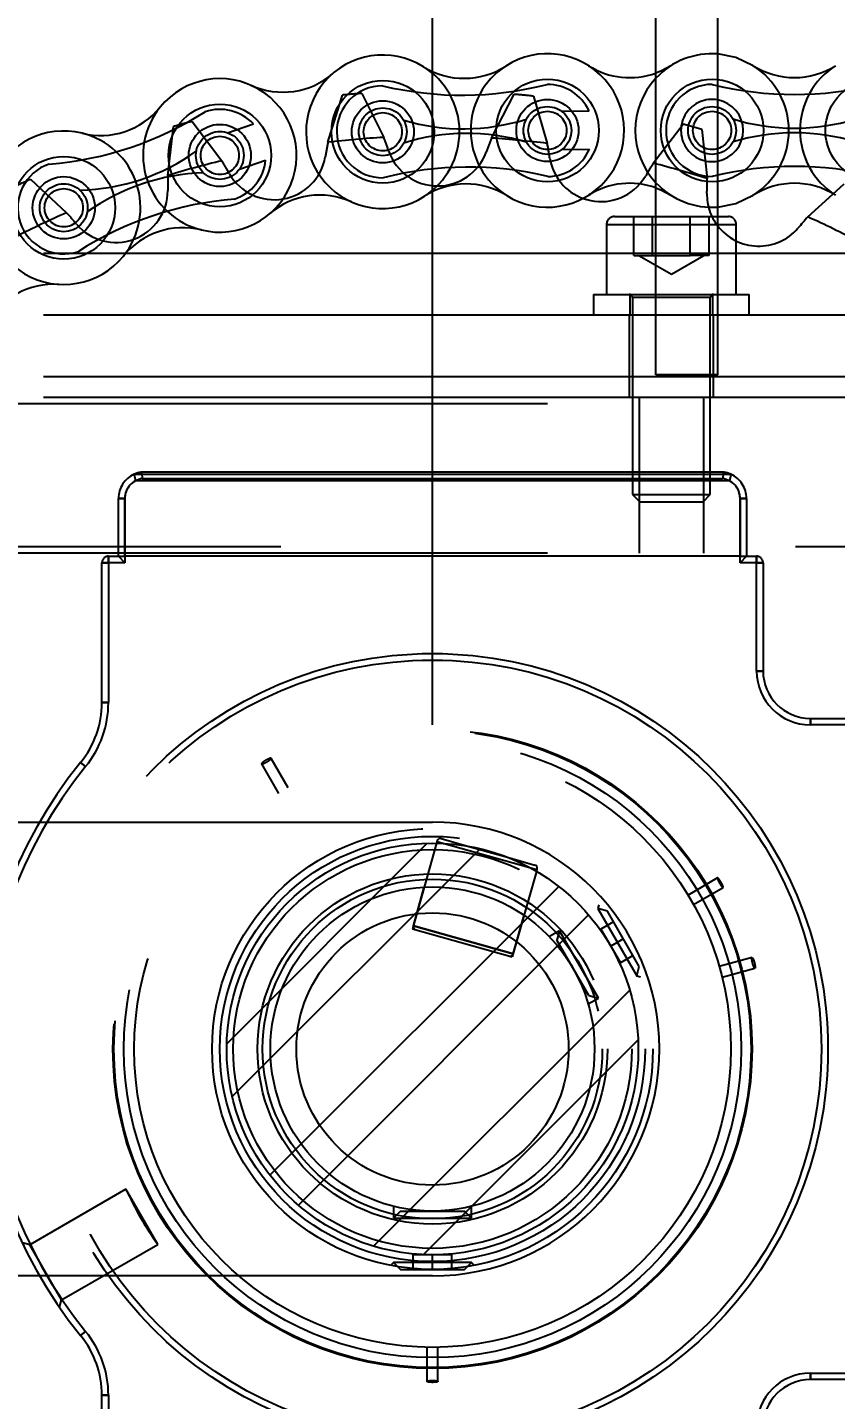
# Model space of a CAD drawing. Header units: metres. Extents: x 0 to 21025, y 0 to 14850.
# Drawn here: x 2052.3 to 2114.7, y 6305.8 to 6411.7 of the extents above; entities that cross this region are included whole.
import ezdxf

# ---------------------------------------------------------------- set-up
doc = ezdxf.new("R2010")
doc.units = ezdxf.units.M
doc.header["$LTSCALE"] = 25
doc.linetypes.add('HIDDEN2', pattern=[4.7625, 3.175, -1.5875])
for name, color, linetype in [('18_COTAS', 7, 'Continuous'), ('SHA', 7, 'Continuous'), ('SL4', 4, 'Continuous'), ('ST1', 7, 'HIDDEN2')]:
    doc.layers.add(name, color=color, linetype=linetype)
doc.styles.add('ROMANS', font='ROMANS.SHX')
doc.dimstyles.new('25___1-25', dxfattribs={"dimscale": 25, "dimtxt": 2.5, "dimasz": 2, "dimexe": 1.5, "dimexo": 1, "dimgap": 0.5, "dimtad": 1, "dimzin": 12, "dimtxsty": 'ROMANS', "dimcen": 0, "dimclrd": 256, "dimclre": 256, "dimclrt": 3, "dimazin": 3, "dimtfac": 1, "dimtmove": 0, "dimatfit": 0, "dimfxl": 1, "dimlwd": -1, "dimlwe": -1, "dimarcsym": 0})

# ---------------------------------------------------------------- blocks, each defined once
blk = doc.blocks.new('*D13')
at = {"layer": '18_COTAS', "transparency": 16777216}
for p, q in [((2083.56, 6357.87), (2083.56, 7037.95)), ((6382.51, 6357.87), (6382.51, 7037.95)), ((2133.56, 7000.45), (6332.51, 7000.45))]:
    blk.add_line(p, q, dxfattribs=at)
for points in [[(2133.56, 7008.78), (2133.56, 6992.11), (2083.56, 7000.45)], [(6332.51, 7008.78), (6332.51, 6992.11), (6382.51, 7000.45)]]:
    blk.add_solid(points, dxfattribs=at)
at = {"layer": 'Defpoints', "color": 0, "transparency": 16777216}
for p in [(6382.51, 7000.45), (2083.56, 6332.87), (6382.51, 6332.87)]:
    blk.add_point(p, dxfattribs=at)
at = {"layer": '18_COTAS', "color": 3, "transparency": 16777216, "insert": (4233.04, 7050.15), "char_height": 62.5, "attachment_point": 5, "style": 'ROMANS'}
blk.add_mtext('4298,95', dxfattribs=at)

msp = doc.modelspace()

# ---------------------------------------------------------------- hatches: boundary and pattern name
at = {"layer": 'SHA'}
h = msp.add_hatch(dxfattribs=at)
h.set_pattern_fill('ANSI32', color=256, style=0)
h.set_pattern_definition([(45, (-2913.5705, 2928.034), (-6.735192, 6.735192), []), (45, (-2909.08, 2928.034), (-6.735192, 6.735192), [])])
edge = h.paths.add_edge_path(flags=0)
edge.add_arc((2083.564, 6332.865), 15.875, 0, 360)

# ---------------------------------------------------------------- linework, layer by layer
at = {"layer": 'SL4'}
for p, q in [((2100.802, 6384.865), (2100.802, 6430.103)), ((2105.564, 6384.865), (2105.564, 6430.103)), ((2112.515, 6397.037), (2114.454, 6398.794)), ((2105.564, 6384.865), (2100.802, 6384.865)), ((2083.923, 6348.869), (2083.886, 6348.737)), ((2083.923, 6348.869), (2083.937, 6348.917)), ((2083.923, 6348.869), (2084.472, 6348.714)), ((2084.245, 6349.09), (2086.371, 6348.49)), ((2089.338, 6347.653), (2091.463, 6347.054)), ((2091.074, 6346.852), (2091.622, 6346.697)), ((2091.622, 6346.697), (2091.585, 6346.565)), ((2091.636, 6346.745), (2091.622, 6346.697))]:
    msp.add_line(p, q, dxfattribs=at)
at = {"layer": 'SL4', "flags": 128}
for points in [[(2108.306, 6408.702), (2106.963, 6409.335), (2105.564, 6409.609)], [(2105.564, 6397.801), (2106.963, 6398.076), (2108.306, 6398.709)]]:
    msp.add_lwpolyline(points, dxfattribs=at)
at = {"layer": 'SL4'}
for centre, radius in [((2079.731, 6403.602), 2.398), ((2092.431, 6403.705), 2.398), ((2067.162, 6401.78), 2.398), ((2055.121, 6397.744), 2.398), ((2083.564, 6332.865), 15.875)]:
    msp.add_circle(centre, radius, dxfattribs=at)
for centre, radius, start, end in [((2079.731, 6403.602), 5.92, 58.03488, 302.9015), ((2085.999, 6413.646), 5.92, 238.03488, 302.9015), ((2092.431, 6403.705), 5.92, 238.03488, 122.9015), ((2098.781, 6413.698), 5.92, 237.56669, 289.96084), ((2111.481, 6413.698), 5.92, 237.56669, 302.43331), ((2067.162, 6401.78), 5.92, 256.09684, 140.96346), ((2072.014, 6412.581), 5.92, 245.8112, 310.67782), ((2105.131, 6403.705), 5.92, 136.99178, 223.00822), ((2057.966, 6409.237), 5.92, 256.09684, 320.96346), ((2105.131, 6403.705), 2.399, 0, 79.5881), ((2055.121, 6397.744), 5.92, 76.09684, 320.96346), ((2105.131, 6403.705), 2.399, 280.4119, 0), ((2086.163, 6393.661), 5.92, 58.03488, 122.9015), ((2096.558, 6402.219), 4, 249.87295, 318.71621), ((2098.781, 6393.712), 5.92, 70.03916, 122.43331), ((2111.481, 6393.712), 5.92, 57.56669, 122.43331), ((2074.88, 6392.801), 5.92, 65.8112, 130.67782), ((2127.912, 6382.875), 20.92, 137.39148, 140.56876), ((2083.564, 6332.865), 70.4, 62.20104, 65.71778), ((2064.317, 6390.287), 5.92, 76.09684, 140.96346), ((2108.733, 6398.784), 4, 217.60161, 319.03223), ((2054.374, 6385.928), 5.92, 86.38247, 151.24909), ((2084.177, 6348.849), 0.25, 74.24512, 164.24512), ((2091.395, 6346.813), 0.25, 344.24512, 74.24512)]:
    msp.add_arc(centre, radius, start, end, dxfattribs=at)
at = {"layer": 'ST1'}
for p, q in [((2078.107, 6406.564), (2079.808, 6403.165)), ((2075.503, 6402.802), (2076.612, 6406.438)), ((2088.12, 6403.118), (2089.861, 6406.497)), ((2091.354, 6406.354), (2092.421, 6402.706)), ((2093.526, 6405.19), (2095.649, 6405.208)), ((2063.145, 6400.239), (2063.587, 6404.014)), ((2065.035, 6404.405), (2067.316, 6401.365)), ((2067.743, 6403.532), (2069.757, 6404.207)), ((2100.591, 6401.175), (2102.907, 6404.189)), ((2104.35, 6403.782), (2104.749, 6400.002)), ((2068.681, 6400.733), (2070.695, 6401.408)), ((2093.55, 6402.238), (2095.673, 6402.256)), ((2099.564, 6399.58), (2099.998, 6400.178)), ((2052.559, 6399.947), (2055.346, 6397.363)), ((2114.454, 6398.794), (2115.331, 6399.589)), ((2097.596, 6397.065), (2106.396, 6397.065)), ((2099.097, 6394.065), (2099.097, 6397.065)), ((2100.547, 6394.065), (2100.547, 6397.065)), ((2103.445, 6394.065), (2103.445, 6397.065)), ((2104.894, 6394.065), (2104.894, 6397.065)), ((2096.996, 6396.465), (2096.996, 6391.065)), ((2097.007, 6396.465), (2106.984, 6396.465)), ((2106.996, 6391.065), (2106.996, 6396.465)), ((2251.996, 6394.228), (1951.996, 6394.228)), ((2099.097, 6394.065), (2099.822, 6394.065)), ((2099.486, 6394.065), (2101.996, 6392.616)), ((2099.822, 6394.065), (2100.547, 6394.065)), ((2100.547, 6394.065), (2101.996, 6394.065)), ((2101.996, 6394.065), (2103.445, 6394.065)), ((2101.996, 6392.616), (2104.506, 6394.065)), ((2104.169, 6394.065), (2103.445, 6394.065)), ((2104.894, 6394.065), (2104.169, 6394.065)), ((2095.996, 6391.065), (2107.996, 6391.065)), ((2095.996, 6391.065), (2095.996, 6389.465)), ((2098.796, 6391.065), (2098.796, 6389.465)), ((2098.996, 6390.815), (2098.996, 6375.62)), ((2104.95, 6390.815), (2099.041, 6390.815)), ((2104.996, 6375.62), (2104.996, 6390.815)), ((2105.196, 6389.465), (2105.196, 6391.065)), ((2107.996, 6389.465), (2107.996, 6391.065)), ((2251.996, 6389.465), (1951.996, 6389.465)), ((2098.746, 6389.465), (2098.746, 6383.115)), ((2105.246, 6383.115), (2105.246, 6389.465)), ((2251.996, 6384.708), (1961.996, 6384.708)), ((2251.996, 6383.115), (1990.096, 6383.115)), ((2211.496, 6382.615), (1992.496, 6382.615)), ((2099.496, 6383.115), (2099.496, 6371.115)), ((2104.496, 6371.115), (2104.496, 6383.115)), ((2060.542, 6377.186), (2060.541, 6377.185)), ((2060.541, 6377.185), (2106.587, 6377.185)), ((2106.009, 6377.349), (2061.098, 6377.349)), ((2061.117, 6377.348), (2061.119, 6377.349)), ((2106.011, 6377.348), (2061.117, 6377.348)), ((2106.009, 6377.349), (2106.011, 6377.348)), ((2106.587, 6377.185), (2106.586, 6377.186)), ((2106.472, 6376.685), (2060.657, 6376.685)), ((2105.944, 6376.849), (2061.184, 6376.849)), ((2061.185, 6376.849), (2105.944, 6376.849)), ((2059.339, 6375.325), (2059.839, 6375.325)), ((2059.339, 6370.865), (2059.339, 6375.325)), ((2059.339, 6375.325), (2059.839, 6375.325)), ((2059.839, 6375.325), (2059.339, 6375.325)), ((2059.839, 6375.325), (2059.339, 6375.325)), ((2059.839, 6375.325), (2059.839, 6370.365)), ((2059.839, 6370.865), (2059.839, 6375.325)), ((2098.996, 6375.62), (2104.996, 6375.62)), ((2098.996, 6375.62), (2099.55, 6375.065)), ((2099.55, 6375.065), (2104.441, 6375.065)), ((2104.441, 6375.065), (2104.996, 6375.62)), ((2107.789, 6375.325), (2107.289, 6375.325)), ((2107.289, 6370.365), (2107.289, 6375.325)), ((2107.789, 6375.325), (2107.289, 6375.325)), ((2107.289, 6375.325), (2107.289, 6370.865)), ((2107.289, 6375.325), (2107.789, 6375.325)), ((2107.289, 6375.325), (2107.789, 6375.325)), ((2107.789, 6375.325), (2107.789, 6370.865)), ((1992.496, 6371.615), (2211.496, 6371.615)), ((2211.496, 6371.115), (1992.496, 6371.115)), ((2058.564, 6370.865), (2058.564, 6370.365)), ((2058.564, 6370.865), (2059.339, 6370.865)), ((2058.564, 6370.365), (2058.564, 6370.865)), ((2059.339, 6370.865), (2059.839, 6370.365)), ((2059.339, 6370.865), (2059.839, 6370.865)), ((2107.289, 6370.865), (2059.839, 6370.865)), ((2107.789, 6370.865), (2107.289, 6370.365)), ((2107.289, 6370.865), (2107.789, 6370.865)), ((2107.789, 6370.865), (2108.564, 6370.865)), ((2108.564, 6370.865), (2108.564, 6370.365)), ((2108.564, 6370.365), (2108.564, 6370.865)), ((2058.064, 6370.365), (2058.564, 6370.365)), ((2058.064, 6359.576), (2058.064, 6370.365)), ((2058.564, 6370.365), (2058.064, 6370.365)), ((2058.564, 6370.365), (2058.564, 6359.576)), ((2059.839, 6370.365), (2058.564, 6370.365)), ((2108.564, 6370.365), (2107.289, 6370.365)), ((2108.564, 6362.015), (2108.564, 6370.365)), ((2109.064, 6370.365), (2108.564, 6370.365)), ((2108.564, 6370.365), (2109.064, 6370.365)), ((2109.064, 6370.365), (2109.064, 6362.015)), ((2109.064, 6362.015), (2108.564, 6362.015)), ((2108.564, 6362.015), (2109.064, 6362.015)), ((2058.064, 6359.576), (2058.564, 6359.576)), ((2058.564, 6359.576), (2058.064, 6359.576)), ((2112.714, 6358.365), (2145.064, 6358.365)), ((2112.714, 6358.365), (2112.714, 6357.865)), ((2112.714, 6357.865), (2112.714, 6358.365)), ((2145.064, 6357.865), (2112.714, 6357.865)), ((2056.425, 6354.966), (2056.812, 6354.65)), ((2056.812, 6354.65), (2056.425, 6354.966)), ((2070.377, 6354.856), (2071.693, 6352.577)), ((2072.429, 6353.002), (2071.113, 6355.281)), ((2033.564, 6350.365), (2083.564, 6350.365)), ((2083.886, 6348.737), (2082.022, 6342.132)), ((2084.472, 6348.714), (2091.074, 6346.852)), ((2086.371, 6348.49), (2089.338, 6347.653)), ((2091.585, 6346.565), (2089.722, 6339.96)), ((2082.09, 6342.373), (2082.93, 6345.349)), ((2105.555, 6346.053), (2103.276, 6344.737)), ((2103.701, 6344.001), (2105.98, 6345.317)), ((2089.79, 6340.201), (2090.629, 6343.177)), ((2096.396, 6343.984), (2096.318, 6343.693)), ((2096.318, 6343.693), (2099.318, 6338.497)), ((2097.057, 6343.495), (2096.318, 6343.693)), ((2099.516, 6339.236), (2097.057, 6343.495)), ((2082.022, 6342.132), (2089.722, 6339.96)), ((2089.79, 6340.201), (2082.09, 6342.373)), ((2082.09, 6342.373), (2089.79, 6340.201)), ((2093.358, 6341.984), (2092.582, 6341.536)), ((2093.358, 6341.984), (2093.16, 6341.245)), ((2096.358, 6336.788), (2093.358, 6341.984)), ((2097.537, 6342.664), (2096.562, 6342.102)), ((2096.562, 6342.102), (2097.312, 6340.803)), ((2095.619, 6336.986), (2093.16, 6341.245)), ((2098.287, 6341.365), (2097.312, 6340.803)), ((2097.312, 6340.803), (2098.062, 6339.504)), ((2099.037, 6340.066), (2098.062, 6339.504)), ((2108.219, 6339.912), (2105.677, 6339.23)), ((2099.318, 6338.497), (2099.516, 6339.236)), ((2105.897, 6338.409), (2108.439, 6339.091)), ((2099.318, 6338.497), (2099.609, 6338.419)), ((2095.573, 6336.335), (2096.358, 6336.788)), ((2095.619, 6336.986), (2096.358, 6336.788)), ((2059.919, 6322.053), (2052.493, 6317.765)), ((2062.378, 6317.794), (2059.919, 6322.053)), ((2080.564, 6320.731), (2080.564, 6319.824)), ((2081.105, 6320.365), (2080.564, 6319.824)), ((2080.564, 6319.824), (2086.564, 6319.824)), ((2081.105, 6320.365), (2086.023, 6320.365)), ((2086.564, 6319.824), (2086.023, 6320.365)), ((2086.564, 6319.824), (2086.564, 6320.721)), ((2052.493, 6317.765), (2051.942, 6317.913)), ((2054.951, 6313.507), (2052.493, 6317.765)), ((2054.951, 6313.507), (2062.378, 6317.794)), ((2083.564, 6316.99), (2082.064, 6316.99)), ((2082.064, 6315.865), (2082.064, 6316.99)), ((2085.064, 6316.99), (2083.564, 6316.99)), ((2083.564, 6315.865), (2083.564, 6316.99)), ((2085.064, 6315.865), (2085.064, 6316.99)), ((2080.564, 6316.407), (2080.339, 6316.182)), ((2086.564, 6316.407), (2080.564, 6316.407)), ((2080.564, 6316.407), (2081.105, 6315.865)), ((2081.105, 6315.865), (2086.023, 6315.865)), ((2086.023, 6315.865), (2086.564, 6316.407)), ((2086.775, 6316.195), (2086.564, 6316.407)), ((2083.564, 6315.365), (2033.564, 6315.365)), ((2054.803, 6312.951), (2054.951, 6313.507)), ((2056.812, 6311.08), (2056.425, 6310.764)), ((2056.425, 6310.764), (2056.812, 6311.08)), ((2083.139, 6309.883), (2083.139, 6307.227)), ((2083.989, 6307.227), (2083.989, 6309.859)), ((2112.714, 6307.865), (2145.064, 6307.865)), ((2112.714, 6307.865), (2112.714, 6307.365)), ((2112.714, 6307.365), (2112.714, 6307.865)), ((2145.064, 6307.365), (2112.714, 6307.365)), ((2058.064, 6295.365), (2058.064, 6306.155)), ((2058.564, 6306.155), (2058.064, 6306.155)), ((2058.064, 6306.155), (2058.564, 6306.155)), ((2058.564, 6306.155), (2058.564, 6295.365))]:
    msp.add_line(p, q, dxfattribs=at)
at = {"layer": 'ST1', "flags": 128}
for points in [[(2101.956, 6408.702), (2101.219, 6408.304), (2100.802, 6408.134)], [(2100.802, 6399.277), (2101.219, 6399.107), (2101.956, 6398.709)]]:
    msp.add_lwpolyline(points, dxfattribs=at)
at = {"layer": 'ST1'}
for centre, radius in [((2092.431, 6403.705), 3.96), ((2105.131, 6403.705), 3.96), ((2117.831, 6403.705), 3.96), ((2079.731, 6403.602), 3.96), ((2067.162, 6401.78), 3.96), ((2092.431, 6403.705), 1.845), ((2092.431, 6403.705), 1.845), ((2105.131, 6403.705), 1.845), ((2079.731, 6403.602), 1.845), ((2079.731, 6403.602), 1.476), ((2092.431, 6403.705), 1.476), ((2105.131, 6403.705), 1.476), ((2067.162, 6401.78), 1.845), ((2067.162, 6401.78), 1.476), ((2055.121, 6397.744), 3.96), ((2055.121, 6397.744), 1.845), ((2055.121, 6397.744), 1.476), ((2083.564, 6332.865), 30.5), ((2083.564, 6332.865), 30.5), ((2083.564, 6332.865), 30), ((2083.564, 6332.865), 24.647), ((2083.564, 6332.865), 24.571), ((2083.564, 6332.865), 23.806), ((2083.564, 6332.865), 23.806), ((2083.564, 6332.865), 23.01), ((2083.564, 6332.865), 17), ((2083.564, 6332.865), 16.4), ((2083.564, 6332.865), 15.375), ((2083.564, 6332.865), 13.5), ((2083.564, 6332.865), 13.1), ((2083.564, 6332.865), 13.1), ((2083.564, 6332.865), 12.5), ((2083.564, 6332.865), 10.5)]:
    msp.add_circle(centre, radius, dxfattribs=at)
for centre, radius, start, end in [((2092.431, 6403.705), 5.92, 122.9015, 238.03487), ((2105.131, 6403.705), 5.92, 85.80102, 136.99178), ((2105.131, 6403.705), 5.92, 302.43324, 57.56676), ((2117.831, 6403.705), 5.92, 122.43328, 237.56672), ((2079.731, 6403.602), 5.92, 302.90148, 58.03489), ((2079.731, 6403.602), 3.552, 90.46819, 270.46819), ((2083.564, 6332.865), 73.9, 94.23506, 95.39805), ((2085.843, 6432.749), 26.322, 256.50834, 284.42804), ((2092.431, 6403.705), 3.552, 25.02155, 90.46819), ((2105.131, 6403.705), 3.552, 90, 270), ((2111.481, 6432.802), 26.322, 256.04015, 283.95985), ((2067.162, 6401.78), 5.92, 140.96347, 256.09683), ((2083.564, 6332.865), 73.9, 83.94934, 85.11233), ((2105.131, 6403.705), 2.399, 79.5881, 280.4119), ((2051.895, 6427.351), 26.322, 274.5703, 302.49), ((2067.162, 6401.78), 3.552, 43.08351, 108.53015), ((2085.947, 6420.005), 16.175, 253.46119, 287.47519), ((2111.481, 6420.058), 16.175, 252.993, 287.007), ((2055.121, 6397.744), 5.92, 320.96345, 76.09684), ((2083.564, 6332.865), 73.9, 104.52077, 105.68376), ((2086.215, 6387.302), 16.175, 73.46119, 107.47519), ((2083.564, 6332.865), 73.9, 73.66363, 74.82662), ((2111.481, 6387.353), 16.175, 72.993, 107.007), ((2095.985, 6398.542), 20.92, 168.24862, 171.4259), ((2083.564, 6332.865), 70.4, 93.05818, 96.57492), ((2060.329, 6395.537), 20.92, 18.2072, 21.38448), ((2107.512, 6395.268), 20.92, 157.96291, 161.14019), ((2083.564, 6332.865), 70.4, 82.77247, 86.28921), ((2071.892, 6398.679), 20.92, 7.92149, 11.09877), ((2055.945, 6415.267), 16.175, 271.52315, 305.53714), ((2083.564, 6332.865), 70.4, 103.3439, 106.86063), ((2049.511, 6390.381), 20.92, 28.49292, 31.6702), ((2071.361, 6402.363), 4, 210.02945, 349.88937), ((2067.162, 6401.78), 3.552, 288.53015, 353.97678), ((2083.966, 6403.425), 4, 199.74373, 339.60365), ((2092.431, 6403.705), 3.552, 270.46819, 335.91482), ((2096.558, 6402.219), 4, 189.45802, 249.87295), ((2055.121, 6397.744), 3.552, 108.53015, 288.53015), ((2066.338, 6384.258), 16.175, 91.52315, 125.53714), ((2084.058, 6399.704), 20.92, 178.53434, 181.71162), ((2086.319, 6374.558), 26.322, 76.50834, 104.42804), ((2118.27, 6389.989), 20.92, 147.67719, 150.85447), ((2083.564, 6332.865), 70.4, 72.48676, 76.00349), ((2111.481, 6374.609), 26.322, 76.04015, 103.95985), ((2083.564, 6332.865), 73.9, 114.80648, 115.96948), ((2105.131, 6403.705), 5.92, 223.00822, 274.19898), ((2083.831, 6399.705), 20.92, 357.63577, 0.81305), ((2059.148, 6399.067), 4, 220.31516, 0.17508), ((2070.389, 6372.174), 26.322, 94.5703, 122.49), ((2108.733, 6398.784), 4, 179.17231, 217.60161), ((2083.564, 6332.865), 70.4, 113.62961, 117.14635), ((2039.789, 6383.376), 20.92, 38.77863, 41.95591), ((2097.596, 6396.465), 0.6, 90, 180), ((2106.396, 6396.465), 0.6, 0, 90), ((2098.746, 6390.815), 0.25, 0, 90), ((2105.246, 6390.815), 0.25, 90, 180), ((2061.379, 6375.325), 2.04, 114.22809, 180), ((2061.379, 6375.325), 2.04, 97.37325, 114.22809), ((2105.749, 6375.325), 2.04, 65.77191, 82.62675), ((2105.749, 6375.325), 2.04, 0, 65.77191), ((2061.379, 6375.325), 1.54, 97.27571, 180), ((2061.379, 6375.325), 1.54, 97.27571, 180), ((2061.379, 6375.325), 1.54, 117.97552, 180), ((2061.379, 6375.325), 1.54, 117.97552, 180), ((2105.749, 6375.325), 1.54, 0, 82.72429), ((2105.749, 6375.325), 1.54, 0, 82.72429), ((2105.749, 6375.325), 1.54, 0, 62.02448), ((2105.749, 6375.325), 1.54, 0, 62.02448), ((2058.564, 6370.365), 0.5, 90, 180), ((2108.564, 6370.365), 0.5, 0, 90), ((2112.714, 6362.015), 4.15, 180, 270), ((2112.714, 6362.015), 4.15, 180, 270), ((2112.714, 6362.015), 3.65, 180, 270), ((2050.764, 6359.576), 7.3, 320.84256, 0), ((2050.764, 6359.576), 7.8, 320.84256, 0), ((2050.764, 6359.576), 7.8, 320.84256, 0), ((2083.564, 6332.865), 35, 140.84256, 219.15744), ((2083.564, 6332.865), 34.5, 140.84256, 219.15744), ((2083.564, 6332.865), 34.5, 140.84256, 219.15744), ((2083.564, 6332.865), 17.5, 270, 90), ((2082.331, 6342.305), 0.25, 164.24512, 254.24512), ((2089.549, 6340.268), 0.25, 254.24512, 344.24512), ((2083.564, 6332.865), 26, 204.57358, 215.42642), ((2050.764, 6306.155), 7.3, 0, 39.15744), ((2050.764, 6306.155), 7.8, 0, 39.15744), ((2050.764, 6306.155), 7.8, 0, 39.15744), ((2112.714, 6303.715), 4.15, 90, 180), ((2112.714, 6303.715), 4.15, 90, 180), ((2112.714, 6303.715), 3.65, 90, 180)]:
    msp.add_arc(centre, radius, start, end, dxfattribs=at)
for points, knots in [([(2060.541, 6377.185), (2060.543, 6377.178), (2060.546, 6377.164), (2060.565, 6377.076), (2060.594, 6376.949), (2060.625, 6376.813), (2060.647, 6376.723), (2060.656, 6376.687), (2060.657, 6376.685)], [0, 0, 0, 0, 0.2127494, 0.4254248, 0.6401954, 0.859685, 0.9915898, 1, 1, 1, 1]), ([(2061.119, 6377.349), (2061.121, 6377.341), (2061.123, 6377.326), (2061.138, 6377.21), (2061.159, 6377.045), (2061.176, 6376.914), (2061.185, 6376.849)], [0, 0, 0, 0, 0.2500001, 0.5000001, 0.7500001, 1, 1, 1, 1]), ([(2106.009, 6377.349), (2106.008, 6377.341), (2106.006, 6377.326), (2105.99, 6377.21), (2105.969, 6377.045), (2105.952, 6376.914), (2105.944, 6376.849)], [0, 0, 0, 0, 0.2500001, 0.5000001, 0.7500001, 1, 1, 1, 1]), ([(2106.587, 6377.185), (2106.585, 6377.178), (2106.582, 6377.164), (2106.563, 6377.076), (2106.535, 6376.949), (2106.503, 6376.813), (2106.481, 6376.723), (2106.472, 6376.687), (2106.472, 6376.685)], [0, 0, 0, 0, 0.2127494, 0.4254248, 0.6401954, 0.859685, 0.9915898, 1, 1, 1, 1]), ([(2071.105, 6355.288), (2071.111, 6355.281), (2071.121, 6355.269), (2071.083, 6355.22), (2071.009, 6355.156), (2070.904, 6355.081), (2070.782, 6355.006), (2070.657, 6354.939), (2070.542, 6354.886), (2070.449, 6354.853), (2070.389, 6354.844), (2070.368, 6354.86), (2070.39, 6354.9), (2070.454, 6354.96), (2070.551, 6355.032), (2070.669, 6355.108), (2070.794, 6355.179), (2070.914, 6355.237), (2071.014, 6355.277), (2071.078, 6355.293), (2071.098, 6355.289), (2071.105, 6355.288)], [0, 0, 0, 0, 0.0547358, 0.1094782, 0.1639903, 0.2178471, 0.270979, 0.323642, 0.3762883, 0.4293674, 0.4831438, 0.5375872, 0.5923744, 0.64702, 0.7010968, 0.7544386, 0.8072098, 0.8598166, 0.9127239, 0.9662671, 1, 1, 1, 1]), ([(2105.718, 6345.896), (2105.742, 6345.86), (2105.791, 6345.788), (2105.863, 6345.662), (2105.925, 6345.54), (2105.969, 6345.434), (2105.991, 6345.356), (2105.988, 6345.313), (2105.96, 6345.313), (2105.91, 6345.355), (2105.843, 6345.436), (2105.768, 6345.544), (2105.694, 6345.668), (2105.628, 6345.792), (2105.578, 6345.904), (2105.548, 6345.992), (2105.543, 6346.047), (2105.564, 6346.061), (2105.608, 6346.031), (2105.662, 6345.971), (2105.702, 6345.917), (2105.718, 6345.896)], [0, 0, 0, 0, 0.0527636, 0.1055368, 0.1581379, 0.2109437, 0.2643315, 0.3184369, 0.3730907, 0.427875, 0.4823005, 0.5360365, 0.5890685, 0.6416954, 0.6943829, 0.7475617, 0.8014542, 0.8559799, 0.9107777, 0.9653556, 1, 1, 1, 1]), ([(2108.2, 6339.803), (2108.204, 6339.768), (2108.211, 6339.699), (2108.238, 6339.564), (2108.275, 6339.425), (2108.317, 6339.294), (2108.361, 6339.187), (2108.401, 6339.113), (2108.434, 6339.083), (2108.455, 6339.1), (2108.461, 6339.163), (2108.452, 6339.265), (2108.429, 6339.394), (2108.395, 6339.534), (2108.354, 6339.669), (2108.31, 6339.785), (2108.268, 6339.87), (2108.233, 6339.915), (2108.208, 6339.913), (2108.198, 6339.87), (2108.2, 6339.822), (2108.2, 6339.803)], [0, 0, 0, 0, 0.0533274, 0.106675, 0.1595624, 0.2121581, 0.2649369, 0.31829, 0.3723664, 0.4270057, 0.481794, 0.5362414, 0.5900111, 0.6430761, 0.6957203, 0.7483989, 0.8015434, 0.8553904, 0.9098821, 0.9646765, 1, 1, 1, 1]), ([(2083.799, 6307.286), (2083.757, 6307.29), (2083.673, 6307.298), (2083.528, 6307.299), (2083.389, 6307.293), (2083.269, 6307.28), (2083.181, 6307.261), (2083.136, 6307.238), (2083.139, 6307.213), (2083.19, 6307.19), (2083.286, 6307.171), (2083.412, 6307.159), (2083.555, 6307.154), (2083.697, 6307.158), (2083.825, 6307.169), (2083.924, 6307.186), (2083.983, 6307.209), (2083.996, 6307.233), (2083.959, 6307.257), (2083.887, 6307.275), (2083.823, 6307.283), (2083.799, 6307.286)], [0, 0, 0, 0, 0.0528437, 0.1056998, 0.1583114, 0.2110287, 0.2642692, 0.3182294, 0.3727994, 0.4275977, 0.4821312, 0.5360236, 0.5891923, 0.6418769, 0.6945172, 0.747562, 0.801289, 0.8556916, 0.9104684, 0.9651402, 1, 1, 1, 1])]:
    msp.add_open_spline(points, degree=3, knots=knots, dxfattribs=at)

# ---------------------------------------------------------------- dimensions: what is measured, and where the dimension line sits
at = {"layer": '18_COTAS'}
dim = msp.add_linear_dim(base=(6382.514, 7000.445), p1=(2083.564, 6332.865), p2=(6382.514, 6332.865), dimstyle='25___1-25', dxfattribs=at)
dim.commit()
dim.dimension.update_dxf_attribs({"geometry": '*D13', "text_midpoint": (4233.039, 7050.147)})

doc.saveas('drawing.dxf')
